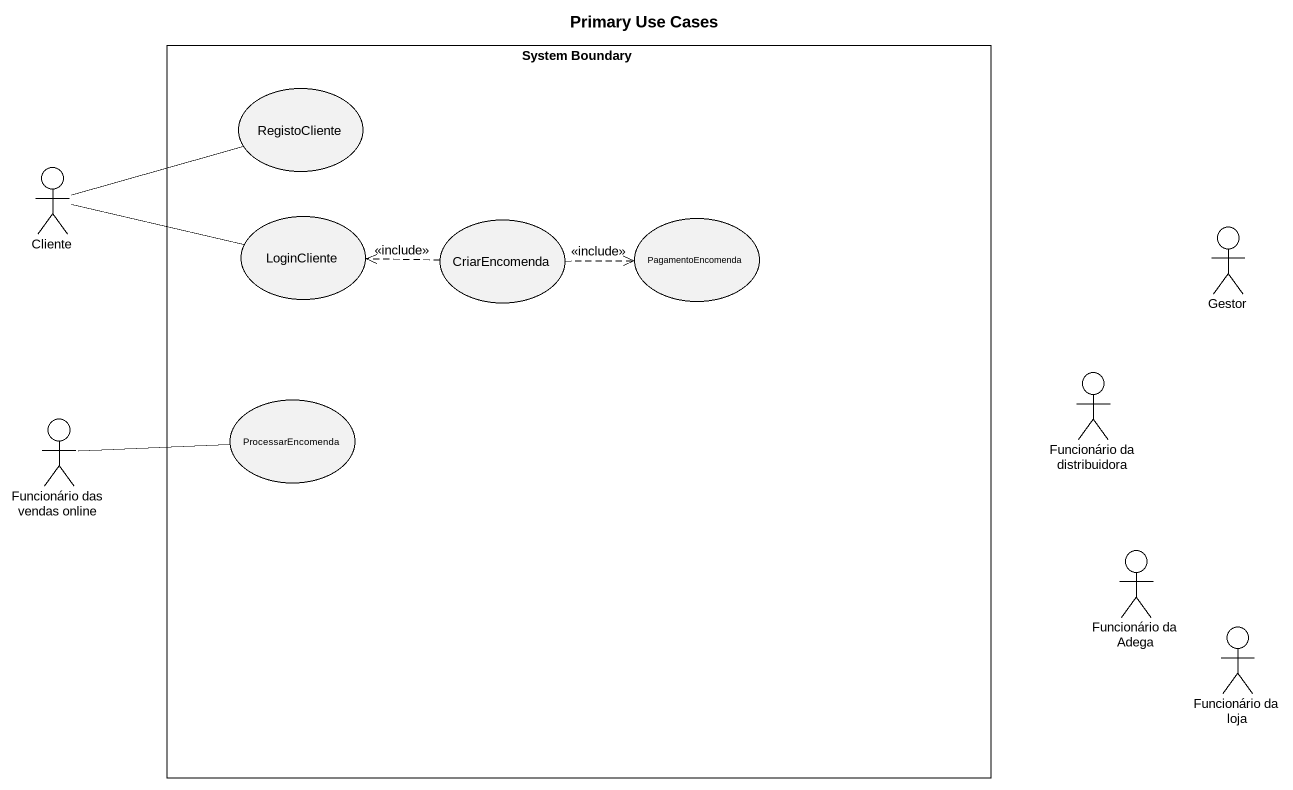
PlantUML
@startuml
title Primary Use Cases
rectangle "System Boundary" as System_Boundary {
  usecase RegistoCliente
  usecase LoginCliente
  usecase CriarEncomenda
  usecase PagamentoEncomenda
  usecase ProcessarEncomenda
}
actor Cliente
actor Gestor
actor "Funcionário da distribuidora" as Funcionário_da_distribuidora
actor "Funcionário das vendas online" as Funcionário_das_vendas
actor "Funcionário da Adega" as Funcionário_da_Adega
actor "Funcionário da loja" as Funcionário_da_loja
Cliente -right- RegistoCliente
Cliente -right- LoginCliente
CriarEncomenda .left.> LoginCliente : <<include>>
CriarEncomenda .right.> PagamentoEncomenda : <<include>>
Funcionário_das_vendas -right- ProcessarEncomenda
@enduml
